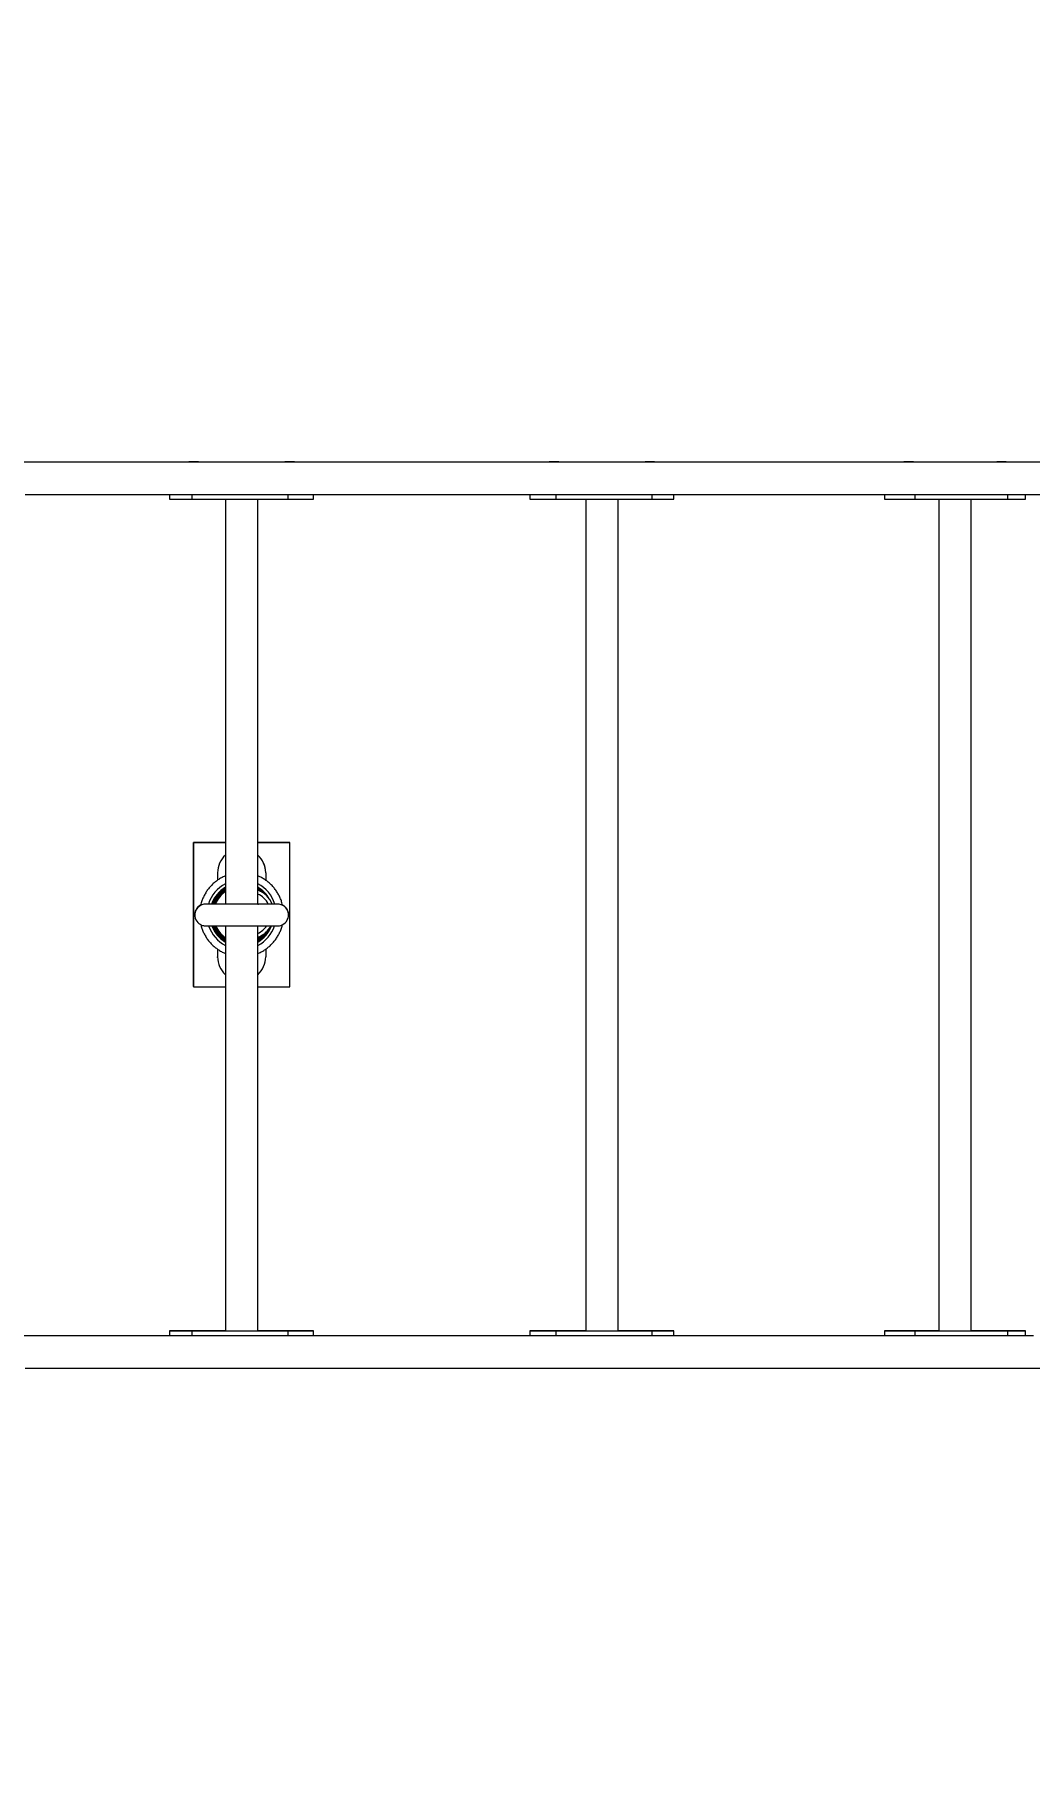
# Model space of a CAD drawing. Header units: millimetres. Extents: x 10665 to 29906, y -6125 to 7364.
# Drawn here: x 15953 to 16781, y 731 to 2166 of the extents above; entities that cross this region are included whole.
import ezdxf

# ---------------------------------------------------------------- set-up
doc = ezdxf.new("R2010")
doc.units = ezdxf.units.MM
for name, color, linetype in [('DIKOM_ОБЪЕКТ', 7, 'Continuous'), ('DIKOM_РАЗМЕР_ЗОНА', 7, 'Continuous'), ('DIKOM_РАЗМЕР_ОБЪЕКТА', 7, 'Continuous')]:
    doc.layers.add(name, color=color, linetype=linetype)
doc.styles.add('style1', font='arial.ttf', dxfattribs={"width": 0.8})
doc.dimstyles.new('1-50', dxfattribs={"dimtxt": 300, "dimasz": 200, "dimexe": 100, "dimexo": 0, "dimgap": 100, "dimtad": 1, "dimdec": 0, "dimtxsty": 'style1', "dimcen": 0, "dimclrd": 7, "dimclre": 7, "dimadec": 1, "dimazin": 2, "dimtfac": 1, "dimtdec": 0, "dimtmove": 1, "dimatfit": 3, "dimfxl": 0, "dimlwd": 25, "dimlwe": 18, "dimarcsym": 0})

# ---------------------------------------------------------------- blocks, each defined once
blk = doc.blocks.new('*D16')
at = {"layer": 'Defpoints', "color": 0, "transparency": 16777216}
for p in [(12665, 4926.5), (12665, 1146.9), (26947.7, -1821.9)]:
    blk.add_point(p, dxfattribs=at)
at = {"layer": 'DIKOM_РАЗМЕР_ОБЪЕКТА', "color": 7, "lineweight": 18, "transparency": 16777216}
for p, q in [((12665, 1146.9), (12665, 5026.5)), ((26947.7, -1821.9), (26947.7, 5026.5))]:
    blk.add_line(p, q, dxfattribs=at)
at = {"layer": 'DIKOM_РАЗМЕР_ОБЪЕКТА', "color": 7, "lineweight": 25, "transparency": 16777216}
blk.add_line((26747.7, 4926.5), (12865, 4926.5), dxfattribs=at)
at = {"layer": 'DIKOM_РАЗМЕР_ОБЪЕКТА', "color": 7, "transparency": 16777216}
for points in [[(12865, 4959.9), (12865, 4893.2), (12665, 4926.5)], [(26747.7, 4959.9), (26747.7, 4893.2), (26947.7, 4926.5)]]:
    blk.add_solid(points, dxfattribs=at)
at = {"layer": 'DIKOM_РАЗМЕР_ОБЪЕКТА', "color": 0, "transparency": 16777216, "insert": (21497, 5179.8), "char_height": 300, "attachment_point": 5, "style": 'style1'}
blk.add_mtext('14300', dxfattribs=at)
blk = doc.blocks.new('*D14')
at = {"layer": 'Defpoints', "color": 0, "transparency": 16777216}
for p in [(28947.7, 6914), (10665, 1629.9), (28947.7, -1535.4)]:
    blk.add_point(p, dxfattribs=at)
at = {"layer": 'DIKOM_РАЗМЕР_ЗОНА', "color": 7, "lineweight": 18, "transparency": 16777216}
for p, q in [((10665, 1629.9), (10665, 7014)), ((28947.7, -1535.4), (28947.7, 7014))]:
    blk.add_line(p, q, dxfattribs=at)
at = {"layer": 'DIKOM_РАЗМЕР_ЗОНА', "color": 7, "lineweight": 25, "transparency": 16777216}
blk.add_line((10865, 6914), (28747.7, 6914), dxfattribs=at)
at = {"layer": 'DIKOM_РАЗМЕР_ЗОНА', "color": 7, "transparency": 16777216}
for points in [[(10865, 6947.4), (10865, 6880.7), (10665, 6914)], [(28747.7, 6947.4), (28747.7, 6880.7), (28947.7, 6914)]]:
    blk.add_solid(points, dxfattribs=at)
at = {"layer": 'DIKOM_РАЗМЕР_ЗОНА', "color": 0, "transparency": 16777216, "insert": (21431.5, 7167.3), "char_height": 300, "attachment_point": 5, "style": 'style1'}
blk.add_mtext('18300', dxfattribs=at)

msp = doc.modelspace()

# ---------------------------------------------------------------- linework, layer by layer
at = {"layer": 'DIKOM_ОБЪЕКТ', "color": 7, "linetype": 'Continuous', "lineweight": 15}
for p, q in [((16065.7, 1783.1), (16065.7, 1779.1)), ((16084.2, 1783.1), (16084.2, 1779.1)), ((16084.2, 1779.1), (16163.9, 1779.1)), ((16112.1, 1779.1), (16112.1, 1442.1)), ((16139.1, 1442.1), (16139.1, 1779.1)), ((16163.9, 1783.1), (16163.9, 1779.1)), ((16185.5, 1779.1), (16185.5, 1783.1)), ((16365.5, 1783.1), (16365.5, 1779.1)), ((16387.1, 1783.1), (16387.1, 1779.1)), ((16387.1, 1779.1), (16466.8, 1779.1)), ((16411.9, 1779.1), (16411.9, 1087.1)), ((16438.9, 1087.1), (16438.9, 1779.1)), ((16466.8, 1783.1), (16466.8, 1779.1)), ((16485.2, 1779.1), (16485.2, 1783.1)), ((16660.5, 1783.1), (16660.5, 1779.1)), ((16685.6, 1783.1), (16685.6, 1779.1)), ((16685.6, 1779.1), (16762.9, 1779.1)), ((16705.6, 1779.1), (16705.6, 1087.1)), ((16732.6, 1087.1), (16732.6, 1779.1)), ((16762.9, 1783.1), (16762.9, 1779.1)), ((16777.8, 1779.1), (16777.8, 1783.1)), ((16085.6, 1373.5), (16085.6, 1493.5)), ((16085.6, 1493.5), (16112.1, 1493.5)), ((16085.6, 1373.5), (16085.6, 1493.5)), ((16085.6, 1493.5), (16085.6, 1493.5)), ((16085.6, 1493.5), (16112.1, 1493.5)), ((16085.6, 1493.4), (16085.6, 1373.4)), ((16112.1, 1493.4), (16085.6, 1493.4)), ((16085.6, 1493.4), (16085.6, 1493.4)), ((16112.1, 1493.4), (16085.6, 1493.4)), ((16085.6, 1493.4), (16085.6, 1373.4)), ((16139.1, 1493.5), (16165.6, 1493.5)), ((16139.1, 1493.5), (16165.6, 1493.5)), ((16165.6, 1493.4), (16139.1, 1493.4)), ((16165.6, 1493.4), (16139.1, 1493.4)), ((16165.6, 1493.5), (16165.6, 1493.4)), ((16165.6, 1493.5), (16165.6, 1493.5)), ((16165.6, 1373.4), (16165.6, 1493.4)), ((16165.6, 1493.4), (16165.6, 1493.4)), ((16105.6, 1468.2), (16105.6, 1468.2)), ((16105.6, 1468.2), (16105.6, 1462.1)), ((16105.6, 1468.2), (16105.6, 1462.1)), ((16145.6, 1468.6), (16145.6, 1468.6)), ((16145.6, 1468.2), (16145.6, 1462.1)), ((16112.1, 1424.1), (16112.1, 1087.1)), ((16139.1, 1087.1), (16139.1, 1424.1)), ((16105.6, 1404.7), (16105.6, 1398.2)), ((16105.6, 1404.7), (16105.6, 1398.2)), ((16105.6, 1398.2), (16105.6, 1398.2)), ((16105.6, 1397.8), (16105.6, 1398.2)), ((16105.6, 1397.8), (16105.6, 1397.8)), ((16145.6, 1404.7), (16145.6, 1398.2)), ((16085.6, 1373.5), (16085.6, 1373.5)), ((16085.6, 1373.5), (16085.6, 1373.5)), ((16085.6, 1373.4), (16112.1, 1373.4)), ((16085.6, 1373.4), (16085.6, 1373.4)), ((16139.1, 1373.4), (16165.6, 1373.4)), ((16065.7, 1087.1), (16065.7, 1083.1)), ((16084.2, 1087.1), (16163.9, 1087.1)), ((16084.2, 1087.1), (16084.2, 1083.1)), ((16084.2, 1083.1), (16163.9, 1083.1)), ((16112.1, 1087.1), (16087.3, 1087.1)), ((16167.1, 1087.1), (16139.1, 1087.1)), ((16163.9, 1087.1), (16163.9, 1083.1)), ((16185.5, 1083.1), (16185.5, 1087.1)), ((16365.5, 1087.1), (16365.5, 1083.1)), ((16411.9, 1087.1), (16383.9, 1087.1)), ((16387.1, 1087.1), (16387.1, 1083.1)), ((16387.1, 1087.1), (16466.8, 1087.1)), ((16387.1, 1083.1), (16466.8, 1083.1)), ((16463.6, 1087.1), (16438.9, 1087.1)), ((16466.8, 1087.1), (16466.8, 1083.1)), ((16485.2, 1083.1), (16485.2, 1087.1)), ((16660.5, 1087.1), (16660.5, 1083.1)), ((16705.6, 1087.1), (16675.3, 1087.1)), ((16685.6, 1087.1), (16762.9, 1087.1)), ((16685.6, 1087.1), (16685.6, 1083.1)), ((16685.6, 1083.1), (16762.9, 1083.1)), ((16752.6, 1087.1), (16732.6, 1087.1)), ((16762.9, 1087.1), (16762.9, 1083.1)), ((16777.8, 1083.1), (16777.8, 1087.1))]:
    msp.add_line(p, q, dxfattribs=at)
at = {"layer": 'DIKOM_ОБЪЕКТ', "color": 7, "linetype": 'Continuous', "lineweight": 15, "flags": 128}
for points in [[(15933.1, 1810.1), (15956.3, 1810.1), (15979.7, 1810.1), (16003.1, 1810.1), (16026.5, 1810.1), (16050.1, 1810.1), (16073.7, 1810.1), (16097.3, 1810.1), (16121, 1810.1), (16144.7, 1810.1), (16168.4, 1810.1), (16192.2, 1810.1), (16215.9, 1810.1), (16239.7, 1810.1), (16263.5, 1810.1), (16287.3, 1810.1), (16311.1, 1810.1), (16334.9, 1810.1), (16358.7, 1810.1), (16382.5, 1810.1), (16406.2, 1810.1), (16429.9, 1810.1), (16453.6, 1810.1), (16477.2, 1810.1), (16500.8, 1810.1), (16524.3, 1810.1), (16547.8, 1810.1), (16571.2, 1810.1), (16594.5, 1810.1), (16617.8, 1810.1), (16641, 1810.1), (16664.1, 1810.1), (16687.1, 1810.1), (16710, 1810.1), (16732.8, 1810.1), (16755.6, 1810.1), (16778.2, 1810.1), (16800.6, 1810.1)], [(15945.5, 1810.1), (15969.6, 1810.1), (15993.9, 1810.1), (16018.2, 1810.1), (16042.5, 1810.1), (16066.9, 1810.1), (16091.3, 1810.1), (16115.8, 1810.1), (16140.3, 1810.1), (16164.8, 1810.1), (16189.4, 1810.1), (16214, 1810.1), (16238.5, 1810.1), (16263.1, 1810.1), (16287.7, 1810.1), (16312.3, 1810.1), (16336.9, 1810.1), (16361.5, 1810.1), (16386, 1810.1), (16410.6, 1810.1), (16435.1, 1810.1), (16459.5, 1810.1), (16484, 1810.1), (16508.4, 1810.1), (16532.7, 1810.1), (16557, 1810.1), (16581.2, 1810.1), (16605.4, 1810.1), (16629.5, 1810.1), (16653.5, 1810.1), (16677.5, 1810.1), (16701.4, 1810.1), (16725.2, 1810.1), (16748.9, 1810.1), (16772.5, 1810.1), (16796, 1810.1)], [(16089.7, 1810.1), (16089.6, 1810.1), (16089, 1810.1), (16088.2, 1810.1), (16087.2, 1810.1), (16086, 1810.1), (16084.8, 1810.1), (16083.7, 1810.1), (16082.8, 1810.1), (16082.1, 1810.1), (16081.8, 1810.1), (16081.8, 1810.1), (16082.1, 1810.1), (16082.8, 1810.1), (16083.7, 1810.1), (16084.8, 1810.1), (16086, 1810.1), (16087.2, 1810.1), (16088.2, 1810.1), (16089, 1810.1), (16089.6, 1810.1), (16089.7, 1810.1)], [(16169.5, 1810.1), (16169.3, 1810.1), (16168.8, 1810.1), (16168, 1810.1), (16166.9, 1810.1), (16165.8, 1810.1), (16164.6, 1810.1), (16163.5, 1810.1), (16162.5, 1810.1), (16161.9, 1810.1), (16161.5, 1810.1), (16161.5, 1810.1), (16161.9, 1810.1), (16162.5, 1810.1), (16163.5, 1810.1), (16164.6, 1810.1), (16165.8, 1810.1), (16166.9, 1810.1), (16168, 1810.1), (16168.8, 1810.1), (16169.3, 1810.1), (16169.5, 1810.1)], [(16389.5, 1810.1), (16389.3, 1810.1), (16388.8, 1810.1), (16388, 1810.1), (16386.9, 1810.1), (16385.8, 1810.1), (16384.6, 1810.1), (16383.5, 1810.1), (16382.5, 1810.1), (16381.9, 1810.1), (16381.5, 1810.1), (16381.5, 1810.1), (16381.9, 1810.1), (16382.5, 1810.1), (16383.5, 1810.1), (16384.6, 1810.1), (16385.8, 1810.1), (16386.9, 1810.1), (16388, 1810.1), (16388.8, 1810.1), (16389.3, 1810.1), (16389.5, 1810.1)], [(16469.2, 1810.1), (16469, 1810.1), (16468.5, 1810.1), (16467.7, 1810.1), (16466.7, 1810.1), (16465.5, 1810.1), (16464.3, 1810.1), (16463.2, 1810.1), (16462.3, 1810.1), (16461.6, 1810.1), (16461.3, 1810.1), (16461.3, 1810.1), (16461.6, 1810.1), (16462.3, 1810.1), (16463.2, 1810.1), (16464.3, 1810.1), (16465.5, 1810.1), (16466.7, 1810.1), (16467.7, 1810.1), (16468.5, 1810.1), (16469, 1810.1), (16469.2, 1810.1)], [(16684.5, 1810.1), (16684.3, 1810.1), (16683.8, 1810.1), (16683, 1810.1), (16681.9, 1810.1), (16680.8, 1810.1), (16679.6, 1810.1), (16678.5, 1810.1), (16677.6, 1810.1), (16676.9, 1810.1), (16676.5, 1810.1), (16676.5, 1810.1), (16676.9, 1810.1), (16677.6, 1810.1), (16678.5, 1810.1), (16679.6, 1810.1), (16680.8, 1810.1), (16681.9, 1810.1), (16683, 1810.1), (16683.8, 1810.1), (16684.3, 1810.1), (16684.5, 1810.1)], [(16761.8, 1810.1), (16761.6, 1810.1), (16761.1, 1810.1), (16760.3, 1810.1), (16759.2, 1810.1), (16758.1, 1810.1), (16756.9, 1810.1), (16755.8, 1810.1), (16754.8, 1810.1), (16754.2, 1810.1), (16753.8, 1810.1), (16753.8, 1810.1), (16754.2, 1810.1), (16754.8, 1810.1), (16755.8, 1810.1), (16756.9, 1810.1), (16758.1, 1810.1), (16759.2, 1810.1), (16760.3, 1810.1), (16761.1, 1810.1), (16761.6, 1810.1), (16761.8, 1810.1)], [(15945.5, 1783.1), (15969.6, 1783.1), (15993.9, 1783.1), (16018.2, 1783.1), (16042.5, 1783.1), (16066.9, 1783.1), (16091.3, 1783.1), (16115.8, 1783.1), (16140.3, 1783.1), (16164.8, 1783.1), (16189.4, 1783.1), (16214, 1783.1), (16238.5, 1783.1), (16263.1, 1783.1), (16287.7, 1783.1), (16312.3, 1783.1), (16336.9, 1783.1), (16361.5, 1783.1), (16386, 1783.1), (16410.6, 1783.1), (16435.1, 1783.1), (16459.5, 1783.1), (16484, 1783.1), (16508.4, 1783.1), (16532.7, 1783.1), (16557, 1783.1), (16581.2, 1783.1), (16605.4, 1783.1), (16629.5, 1783.1), (16653.5, 1783.1), (16677.5, 1783.1), (16701.4, 1783.1), (16725.2, 1783.1), (16748.9, 1783.1), (16772.5, 1783.1), (16796, 1783.1)], [(16065.7, 1779.1), (16065.9, 1779.1), (16066.4, 1779.1), (16067.3, 1779.1), (16068.5, 1779.1), (16070.1, 1779.1), (16071.9, 1779.1), (16074, 1779.1), (16076.3, 1779.1), (16078.8, 1779.1), (16081.5, 1779.1), (16084.2, 1779.1)], [(16163.9, 1779.1), (16166.6, 1779.1), (16169.3, 1779.1), (16172, 1779.1), (16174.5, 1779.1), (16176.8, 1779.1), (16179, 1779.1), (16180.9, 1779.1), (16182.5, 1779.1), (16183.7, 1779.1), (16184.7, 1779.1), (16185.3, 1779.1), (16185.5, 1779.1), (16185.5, 1779.1)], [(16365.5, 1779.1), (16365.5, 1779.1), (16365.7, 1779.1), (16366.3, 1779.1), (16367.2, 1779.1), (16368.5, 1779.1), (16370.1, 1779.1), (16372, 1779.1), (16374.1, 1779.1), (16376.5, 1779.1), (16379, 1779.1), (16381.6, 1779.1), (16384.3, 1779.1), (16387.1, 1779.1)], [(16466.8, 1779.1), (16469.5, 1779.1), (16472.1, 1779.1), (16474.6, 1779.1), (16476.9, 1779.1), (16479, 1779.1), (16480.9, 1779.1), (16482.4, 1779.1), (16483.7, 1779.1), (16484.5, 1779.1), (16485.1, 1779.1), (16485.2, 1779.1)], [(16660.5, 1779.1), (16660.5, 1779.1), (16660.9, 1779.1), (16661.6, 1779.1), (16662.6, 1779.1), (16664, 1779.1), (16665.7, 1779.1), (16667.7, 1779.1), (16669.9, 1779.1), (16672.3, 1779.1), (16674.9, 1779.1), (16677.5, 1779.1), (16680.2, 1779.1), (16683, 1779.1), (16685.6, 1779.1)], [(16762.9, 1779.1), (16765.5, 1779.1), (16768, 1779.1), (16770.2, 1779.1), (16772.2, 1779.1), (16774, 1779.1), (16775.4, 1779.1), (16776.5, 1779.1), (16777.3, 1779.1), (16777.7, 1779.1), (16777.8, 1779.1)], [(16141.3, 1452.8), (16140.8, 1453.2), (16139.1, 1454.4)], [(16139.1, 1454.4), (16140.8, 1453.2), (16141.2, 1452.9)], [(16112.1, 1442.1), (16109.5, 1442.1), (16107, 1442.1), (16104.6, 1442.1), (16102.6, 1442.1), (16100.7, 1442.1), (16099.1, 1442.1), (16097.8, 1442.1), (16096.8, 1442.1), (16096.1, 1442.1), (16095.7, 1442.1), (16095.6, 1442.1), (16095.5, 1442.1), (16095.4, 1442.1), (16095.3, 1442.1), (16095, 1442.1), (16094.2, 1442), (16092.6, 1441.6), (16091.5, 1441.1), (16090.2, 1440.3), (16089.2, 1439.4), (16088.2, 1438.3), (16087.5, 1437), (16086.9, 1435.5), (16086.6, 1433.9), (16086.7, 1432.2), (16087, 1430.6), (16087.5, 1429.2), (16088.3, 1427.9), (16089.1, 1426.9), (16090.1, 1426), (16091, 1425.4), (16092, 1424.9), (16092.9, 1424.5), (16093.8, 1424.3), (16094.5, 1424.2), (16095, 1424.1), (16095.3, 1424.1), (16095.4, 1424.1), (16095.5, 1424.1), (16095.5, 1424.1), (16095.5, 1424.1), (16095.6, 1424.1), (16095.7, 1424.1), (16096, 1424.1), (16096.7, 1424.1), (16097.7, 1424.1), (16099, 1424.1), (16100.6, 1424.1), (16102.4, 1424.1), (16104.5, 1424.1), (16106.8, 1424.1), (16109.2, 1424.1), (16111.9, 1424.1), (16114.7, 1424.1), (16117.6, 1424.1), (16120.6, 1424.1), (16123.7, 1424.1), (16126.8, 1424.1), (16129.8, 1424.1), (16132.9, 1424.1), (16135.8, 1424.1), (16138.6, 1424.1), (16141.3, 1424.1), (16143.9, 1424.1), (16146.2, 1424.1), (16148.3, 1424.1), (16150.2, 1424.1), (16151.9, 1424.1), (16153.2, 1424.1), (16154.3, 1424.1), (16155, 1424.1), (16155.5, 1424.1), (16155.6, 1424.1), (16155.7, 1424.1), (16155.7, 1424.1), (16155.8, 1424.1), (16155.9, 1424.1), (16156.4, 1424.2), (16157, 1424.2), (16158.2, 1424.5), (16159.2, 1424.9), (16160.7, 1425.7), (16161.8, 1426.6), (16162.8, 1427.7), (16163.6, 1429), (16164.2, 1430.4), (16164.5, 1432), (16164.6, 1433.7), (16164.3, 1435.4), (16163.8, 1436.8), (16163.1, 1438.1), (16162.3, 1439.2), (16161.3, 1440.1), (16160.4, 1440.8), (16159.4, 1441.3), (16158.5, 1441.7), (16157.6, 1441.9), (16156.9, 1442), (16156.3, 1442.1), (16155.9, 1442.1), (16155.8, 1442.1), (16155.8, 1442.1), (16155.7, 1442.1), (16155.7, 1442.1), (16155.6, 1442.1), (16155.6, 1442.1), (16155.2, 1442.1), (16154.6, 1442.1), (16153.6, 1442.1), (16152.3, 1442.1), (16150.8, 1442.1), (16149, 1442.1), (16146.9, 1442.1), (16146, 1442.1), (16146, 1442.1)], [(16139.1, 1414.1), (16139.2, 1414.2), (16140.7, 1415.3)], [(15890.5, 1083.1), (15909.9, 1083.1), (15933.1, 1083.1), (15956.3, 1083.1), (15979.7, 1083.1), (16003.1, 1083.1), (16026.5, 1083.1), (16050.1, 1083.1), (16065.7, 1083.1)], [(16087.3, 1087.1), (16084.6, 1087.1), (16081.9, 1087.1), (16079.2, 1087.1), (16076.7, 1087.1), (16074.4, 1087.1), (16072.2, 1087.1), (16070.3, 1087.1), (16068.8, 1087.1), (16067.5, 1087.1), (16066.5, 1087.1), (16065.9, 1087.1), (16065.7, 1087.1), (16065.9, 1087.1), (16066.4, 1087.1), (16067.3, 1087.1), (16068.5, 1087.1), (16070.1, 1087.1), (16071.9, 1087.1), (16074, 1087.1), (16076.3, 1087.1), (16078.8, 1087.1), (16081.5, 1087.1), (16084.2, 1087.1)], [(16065.7, 1083.1), (16065.9, 1083.1), (16066.4, 1083.1), (16067.3, 1083.1), (16068.5, 1083.1), (16070.1, 1083.1), (16071.9, 1083.1), (16074, 1083.1), (16076.3, 1083.1), (16078.8, 1083.1), (16081.5, 1083.1), (16084.2, 1083.1)], [(16086, 1087.1), (16084.9, 1087.1), (16083.7, 1087.1), (16082.8, 1087.1), (16082.1, 1087.1), (16081.8, 1087.1), (16081.8, 1087.1), (16082.1, 1087.1), (16082.8, 1087.1), (16083.7, 1087.1), (16084.8, 1087.1), (16086, 1087.1), (16087.2, 1087.1), (16088.2, 1087.1), (16089, 1087.1), (16089.5, 1087.1), (16089.7, 1087.1), (16089.6, 1087.1), (16089, 1087.1), (16088.2, 1087.1), (16087.2, 1087.1), (16086, 1087.1)], [(16112.1, 1087.1), (16112.1, 1087.1), (16112.3, 1087.1), (16112.9, 1087.1), (16113.8, 1087.1), (16115, 1087.1), (16116.5, 1087.1), (16118.3, 1087.1), (16120.2, 1087.1), (16122.3, 1087.1), (16124.5, 1087.1), (16126.8, 1087.1), (16129, 1087.1), (16131.1, 1087.1), (16133, 1087.1), (16134.8, 1087.1), (16136.3, 1087.1), (16137.5, 1087.1), (16138.4, 1087.1), (16138.9, 1087.1), (16139.1, 1087.1)], [(16165.8, 1087.1), (16164.6, 1087.1), (16163.5, 1087.1), (16162.6, 1087.1), (16161.9, 1087.1), (16161.5, 1087.1), (16161.5, 1087.1), (16161.9, 1087.1), (16162.5, 1087.1), (16163.5, 1087.1), (16164.6, 1087.1), (16165.8, 1087.1), (16166.9, 1087.1), (16168, 1087.1), (16168.8, 1087.1), (16169.3, 1087.1), (16169.5, 1087.1), (16169.3, 1087.1), (16168.8, 1087.1), (16168, 1087.1), (16167, 1087.1), (16165.8, 1087.1)], [(16163.9, 1087.1), (16166.6, 1087.1), (16169.3, 1087.1), (16172, 1087.1), (16174.5, 1087.1), (16176.8, 1087.1), (16179, 1087.1), (16180.9, 1087.1), (16182.5, 1087.1), (16183.7, 1087.1), (16184.7, 1087.1), (16185.3, 1087.1), (16185.5, 1087.1), (16185.3, 1087.1), (16184.8, 1087.1), (16183.9, 1087.1), (16182.7, 1087.1), (16181.1, 1087.1), (16179.3, 1087.1), (16177.2, 1087.1), (16174.9, 1087.1), (16172.4, 1087.1), (16169.8, 1087.1), (16167.1, 1087.1)], [(16163.9, 1083.1), (16166.6, 1083.1), (16169.3, 1083.1), (16172, 1083.1), (16174.5, 1083.1), (16176.8, 1083.1), (16179, 1083.1), (16180.9, 1083.1), (16182.5, 1083.1), (16183.7, 1083.1), (16184.7, 1083.1), (16185.3, 1083.1), (16185.5, 1083.1), (16185.5, 1083.1)], [(16185.5, 1083.1), (16192.2, 1083.1), (16215.9, 1083.1), (16239.7, 1083.1), (16263.5, 1083.1), (16287.3, 1083.1), (16311.1, 1083.1), (16334.9, 1083.1), (16358.7, 1083.1), (16365.5, 1083.1)], [(16383.9, 1087.1), (16381.2, 1087.1), (16378.6, 1087.1), (16376.1, 1087.1), (16373.8, 1087.1), (16371.7, 1087.1), (16369.8, 1087.1), (16368.3, 1087.1), (16367, 1087.1), (16366.2, 1087.1), (16365.6, 1087.1), (16365.5, 1087.1), (16365.7, 1087.1), (16366.3, 1087.1), (16367.2, 1087.1), (16368.5, 1087.1), (16370.1, 1087.1), (16372, 1087.1), (16374.1, 1087.1), (16376.5, 1087.1), (16379, 1087.1), (16381.6, 1087.1), (16384.3, 1087.1), (16387.1, 1087.1)], [(16365.5, 1083.1), (16365.5, 1083.1), (16365.7, 1083.1), (16366.3, 1083.1), (16367.2, 1083.1), (16368.5, 1083.1), (16370.1, 1083.1), (16372, 1083.1), (16374.1, 1083.1), (16376.5, 1083.1), (16379, 1083.1), (16381.6, 1083.1), (16384.3, 1083.1), (16387.1, 1083.1)], [(16385.2, 1087.1), (16384, 1087.1), (16383, 1087.1), (16382.2, 1087.1), (16381.6, 1087.1), (16381.5, 1087.1), (16381.7, 1087.1), (16382.2, 1087.1), (16383, 1087.1), (16384, 1087.1), (16385.2, 1087.1), (16386.4, 1087.1), (16387.5, 1087.1), (16388.4, 1087.1), (16389.1, 1087.1), (16389.4, 1087.1), (16389.4, 1087.1), (16389.1, 1087.1), (16388.4, 1087.1), (16387.5, 1087.1), (16386.3, 1087.1), (16385.2, 1087.1)], [(16411.9, 1087.1), (16412, 1087.1), (16412.6, 1087.1), (16413.5, 1087.1), (16414.7, 1087.1), (16416.2, 1087.1), (16417.9, 1087.1), (16419.9, 1087.1), (16422, 1087.1), (16424.2, 1087.1), (16426.4, 1087.1), (16428.6, 1087.1), (16430.7, 1087.1), (16432.7, 1087.1), (16434.5, 1087.1), (16436, 1087.1), (16437.2, 1087.1), (16438.1, 1087.1), (16438.7, 1087.1), (16438.9, 1087.1), (16438.9, 1087.1)], [(16464.9, 1087.1), (16463.7, 1087.1), (16462.7, 1087.1), (16461.9, 1087.1), (16461.4, 1087.1), (16461.2, 1087.1), (16461.4, 1087.1), (16461.9, 1087.1), (16462.7, 1087.1), (16463.8, 1087.1), (16464.9, 1087.1), (16466.1, 1087.1), (16467.2, 1087.1), (16468.2, 1087.1), (16468.8, 1087.1), (16469.2, 1087.1), (16469.2, 1087.1), (16468.8, 1087.1), (16468.1, 1087.1), (16467.2, 1087.1), (16466.1, 1087.1), (16464.9, 1087.1)], [(16466.8, 1087.1), (16469.5, 1087.1), (16472.1, 1087.1), (16474.6, 1087.1), (16476.9, 1087.1), (16479, 1087.1), (16480.9, 1087.1), (16482.4, 1087.1), (16483.7, 1087.1), (16484.5, 1087.1), (16485.1, 1087.1), (16485.2, 1087.1), (16485, 1087.1), (16484.4, 1087.1), (16483.5, 1087.1), (16482.2, 1087.1), (16480.6, 1087.1), (16478.7, 1087.1), (16476.6, 1087.1), (16474.2, 1087.1), (16471.7, 1087.1), (16469.1, 1087.1), (16466.4, 1087.1), (16463.6, 1087.1)], [(16466.8, 1083.1), (16469.5, 1083.1), (16472.1, 1083.1), (16474.6, 1083.1), (16476.9, 1083.1), (16479, 1083.1), (16480.9, 1083.1), (16482.4, 1083.1), (16483.7, 1083.1), (16484.5, 1083.1), (16485.1, 1083.1), (16485.2, 1083.1)], [(16485.2, 1083.1), (16500.8, 1083.1), (16524.3, 1083.1), (16547.8, 1083.1), (16571.2, 1083.1), (16594.5, 1083.1), (16617.8, 1083.1), (16641, 1083.1), (16660.5, 1083.1)], [(16675.3, 1087.1), (16672.7, 1087.1), (16670.3, 1087.1), (16668.1, 1087.1), (16666, 1087.1), (16664.3, 1087.1), (16662.8, 1087.1), (16661.7, 1087.1), (16661, 1087.1), (16660.6, 1087.1), (16660.5, 1087.1), (16660.9, 1087.1), (16661.6, 1087.1), (16662.6, 1087.1), (16664, 1087.1), (16665.7, 1087.1), (16667.7, 1087.1), (16669.9, 1087.1), (16672.3, 1087.1), (16674.9, 1087.1), (16677.5, 1087.1), (16680.2, 1087.1), (16683, 1087.1), (16685.6, 1087.1)], [(16660.5, 1083.1), (16660.5, 1083.1), (16660.9, 1083.1), (16661.6, 1083.1), (16662.6, 1083.1), (16664, 1083.1), (16665.7, 1083.1), (16667.7, 1083.1), (16669.9, 1083.1), (16672.3, 1083.1), (16674.9, 1083.1), (16677.5, 1083.1), (16680.2, 1083.1), (16683, 1083.1), (16685.6, 1083.1)], [(16679.5, 1087.1), (16678.4, 1087.1), (16677.5, 1087.1), (16676.8, 1087.1), (16676.5, 1087.1), (16676.6, 1087.1), (16677, 1087.1), (16677.7, 1087.1), (16678.6, 1087.1), (16679.7, 1087.1), (16680.9, 1087.1), (16682.1, 1087.1), (16683.1, 1087.1), (16683.9, 1087.1), (16684.4, 1087.1), (16684.5, 1087.1), (16684.3, 1087.1), (16683.7, 1087.1), (16682.9, 1087.1), (16681.8, 1087.1), (16680.6, 1087.1), (16679.5, 1087.1)], [(16705.6, 1087.1), (16705.6, 1087.1), (16705.8, 1087.1), (16706.4, 1087.1), (16707.3, 1087.1), (16708.6, 1087.1), (16710.1, 1087.1), (16711.9, 1087.1), (16713.9, 1087.1), (16716, 1087.1), (16718.2, 1087.1), (16720.4, 1087.1), (16722.6, 1087.1), (16724.7, 1087.1), (16726.7, 1087.1), (16728.4, 1087.1), (16729.9, 1087.1), (16731.1, 1087.1), (16732, 1087.1), (16732.5, 1087.1), (16732.6, 1087.1)], [(16762.9, 1087.1), (16765.5, 1087.1), (16768, 1087.1), (16770.2, 1087.1), (16772.2, 1087.1), (16774, 1087.1), (16775.4, 1087.1), (16776.5, 1087.1), (16777.3, 1087.1), (16777.7, 1087.1), (16777.7, 1087.1), (16777.4, 1087.1), (16776.7, 1087.1), (16775.6, 1087.1), (16774.3, 1087.1), (16772.6, 1087.1), (16770.6, 1087.1), (16768.4, 1087.1), (16766, 1087.1), (16763.4, 1087.1), (16760.7, 1087.1), (16758, 1087.1), (16755.3, 1087.1), (16752.6, 1087.1)], [(16756.7, 1087.1), (16755.7, 1087.1), (16754.7, 1087.1), (16754.1, 1087.1), (16753.8, 1087.1), (16753.8, 1087.1), (16754.2, 1087.1), (16754.9, 1087.1), (16755.9, 1087.1), (16757, 1087.1), (16758.2, 1087.1), (16759.4, 1087.1), (16760.4, 1087.1), (16761.2, 1087.1), (16761.6, 1087.1), (16761.8, 1087.1), (16761.6, 1087.1), (16761, 1087.1), (16760.2, 1087.1), (16759.1, 1087.1), (16757.9, 1087.1), (16756.7, 1087.1)], [(16762.9, 1083.1), (16765.5, 1083.1), (16768, 1083.1), (16770.2, 1083.1), (16772.2, 1083.1), (16774, 1083.1), (16775.4, 1083.1), (16776.5, 1083.1), (16777.3, 1083.1), (16777.7, 1083.1), (16777.8, 1083.1)], [(16777.8, 1083.1), (16778.2, 1083.1), (16784.4, 1083.1)], [(15945.5, 1056.1), (15969.6, 1056.1), (15993.9, 1056.1), (16018.2, 1056.1), (16042.5, 1056.1), (16066.9, 1056.1), (16091.3, 1056.1), (16115.8, 1056.1), (16140.3, 1056.1), (16164.8, 1056.1), (16189.4, 1056.1), (16214, 1056.1), (16238.5, 1056.1), (16263.1, 1056.1), (16287.7, 1056.1), (16312.3, 1056.1), (16336.9, 1056.1), (16361.5, 1056.1), (16386, 1056.1), (16410.6, 1056.1), (16435.1, 1056.1), (16459.5, 1056.1), (16484, 1056.1), (16508.4, 1056.1), (16532.7, 1056.1), (16557, 1056.1), (16581.2, 1056.1), (16605.4, 1056.1), (16629.5, 1056.1), (16653.5, 1056.1), (16677.5, 1056.1), (16701.4, 1056.1), (16725.2, 1056.1), (16748.9, 1056.1), (16772.5, 1056.1), (16796, 1056.1)]]:
    msp.add_lwpolyline(points, dxfattribs=at)
at = {"layer": 'DIKOM_ОБЪЕКТ', "color": 7, "linetype": 'Continuous', "lineweight": 15}
for centre, radius, start, end in [((16125.6, 1468.2), 20, 132.4323, 179.9984), ((16125.6, 1468.2), 20, 132.4342, 179.9964), ((16125.6, 1468.2), 20, 359.9974, 47.5252), ((16125.6, 1468.2), 20, 1.1782, 47.5258), ((16125.6, 1433.4), 29, 117.7616, 162.2913), ((16125.6, 1433.4), 26.5, 120.6283, 160.565), ((16125.6, 1433.4), 25.8, 121.6083, 159.98), ((16125.6, 1433.4), 25.7, 121.606, 160.0014), ((16125.6, 1433.4), 25, 122.6564, 159.3608), ((16125.6, 1433.4), 25, 122.6887, 159.3871), ((16125.6, 1433.4), 24.3, 123.8192, 158.7674), ((16125.6, 1433.4), 24.3, 123.8192, 158.7891), ((16125.6, 1433.4), 23.5, 125.0265, 157.979), ((16125.6, 1433.4), 29, 17.6099, 62.2193), ((16125.6, 1433.4), 26.5, 29.6382, 59.345), ((16125.6, 1433.4), 25.8, 41.8046, 58.3673), ((16131.6, 1434.2), 21, 22.2821, 68.96), ((16131.6, 1434.2), 21, 22.25, 68.9564), ((16131.6, 1434.2), 18, 26.1903, 65.2304), ((16125.6, 1433.4), 29, 198.7004, 242.2391), ((16125.6, 1433.4), 26.5, 200.4971, 239.3788), ((16125.6, 1433.4), 25.8, 201.1107, 238.3918), ((16125.6, 1433.4), 25.8, 201.09, 238.3873), ((16125.6, 1433.4), 25, 201.8358, 237.3365), ((16125.6, 1433.4), 25, 201.715, 237.3027), ((16125.6, 1433.4), 24.3, 202.4592, 236.18), ((16125.6, 1433.4), 24.3, 202.5247, 236.1809), ((16125.6, 1433.4), 23.5, 203.1638, 234.959), ((16131.6, 1434.2), 21, 291.0472, 331.1174), ((16125.6, 1433.4), 29, 297.7811, 341.3788), ((16125.6, 1433.4), 26.5, 300.6469, 339.5759), ((16131.6, 1434.2), 18, 294.7611, 325.5005), ((16125.6, 1433.4), 25.8, 301.6317, 334.7263), ((16125.6, 1433.4), 25.7, 301.6266, 334.7342), ((16125.6, 1433.4), 25, 302.6797, 325.4559), ((16125.6, 1433.4), 25, 302.7154, 325.2212), ((16125.6, 1433.4), 24.3, 303.8444, 317.2054), ((16125.6, 1433.4), 24.3, 303.8481, 317.2017), ((16125.6, 1398.2), 20, 180.0036, 227.5658), ((16125.6, 1398.2), 20, 312.4767, 0.0007)]:
    msp.add_arc(centre, radius, start, end, dxfattribs=at)
for points, knots in [([(16112.1, 1465.6), (16111.7, 1465.5), (16110.3, 1464.9), (16108, 1463.7), (16105.2, 1461.9), (16102.6, 1459.8), (16100.2, 1457.5), (16098, 1455), (16096.1, 1452.3), (16094.4, 1449.4), (16093.1, 1446.4), (16092.1, 1443.6), (16091.7, 1441.8), (16091.5, 1441.1)], [0, 0, 0, 0, 0.03507, 0.135073, 0.235088, 0.335096, 0.435097, 0.535107, 0.635126, 0.735125, 0.83513, 0.935149, 1, 1, 1, 1]), ([(16159.7, 1441.1), (16159.5, 1441.9), (16159.1, 1443.7), (16158.1, 1446.5), (16156.7, 1449.5), (16155, 1452.4), (16153.1, 1455.1), (16150.9, 1457.6), (16148.5, 1459.9), (16145.8, 1462), (16143, 1463.8), (16140.8, 1465), (16139.4, 1465.5), (16139.1, 1465.6)], [0, 0, 0, 0, 0.069274, 0.169274, 0.269268, 0.369262, 0.469265, 0.569257, 0.669257, 0.769261, 0.869259, 0.969248, 1, 1, 1, 1]), ([(16091.6, 1441.4), (16091.3, 1441.3), (16090.5, 1440.9), (16089.5, 1440.1), (16088.5, 1439), (16087.7, 1437.7), (16087, 1436.3), (16086.7, 1435), (16086.7, 1434.3), (16086.7, 1434)], [0, 0, 0, 0, 0.113742, 0.263764, 0.418024, 0.580812, 0.748052, 0.917643, 1, 1, 1, 1]), ([(16155.5, 1442.1), (16155.5, 1442.1), (16155.5, 1442.1), (16155.4, 1442.1), (16155, 1442.1), (16154.2, 1442.1), (16153.1, 1442.1), (16151.7, 1442.1), (16150.1, 1442.1), (16148.1, 1442.1), (16146, 1442.1), (16143.6, 1442.1), (16141, 1442.1), (16138.3, 1442.1), (16135.5, 1442.1), (16132.5, 1442.1), (16129.5, 1442.1), (16126.4, 1442.1), (16123.3, 1442.1), (16120.3, 1442.1), (16117.3, 1442.1), (16114.3, 1442.1), (16111.5, 1442.1), (16108.9, 1442.1), (16106.4, 1442.1), (16104.2, 1442.1), (16102.1, 1442.1), (16100.3, 1442.1), (16098.8, 1442.1), (16097.5, 1442.1), (16096.6, 1442.1), (16096, 1442.1), (16095.7, 1442.1), (16095.7, 1442.1), (16095.7, 1442.1)], [0, 0, 0, 0, 0.007457, 0.027198, 0.057496, 0.090445, 0.123768, 0.157159, 0.190567, 0.223986, 0.257406, 0.290829, 0.324254, 0.357677, 0.391102, 0.424526, 0.457953, 0.491379, 0.524802, 0.558226, 0.591651, 0.62508, 0.658505, 0.69193, 0.725352, 0.758776, 0.7922, 0.825622, 0.859038, 0.892451, 0.925853, 0.959217, 0.98864, 1, 1, 1, 1]), ([(16139.1, 1442.1), (16139.1, 1442.1), (16139.3, 1442.2), (16139.5, 1442.1), (16139.7, 1442.1)], [0, 0, 0, 0, 0.235634, 1, 1, 1, 1]), ([(16146, 1442.1), (16145.7, 1442.1), (16144.8, 1442.1), (16143.4, 1442.1), (16142.1, 1442.1), (16141, 1442.1), (16140.2, 1442.1), (16139.8, 1442.1), (16139.7, 1442.1), (16139.7, 1442.1)], [0, 0, 0, 0, 0.089266, 0.259147, 0.429112, 0.599037, 0.768871, 0.938391, 1, 1, 1, 1]), ([(16164.5, 1434), (16164.5, 1434.3), (16164.5, 1435.2), (16164.1, 1436.6), (16163.4, 1437.9), (16162.6, 1439.1), (16161.7, 1440), (16160.8, 1440.8), (16160.1, 1441.3), (16159.7, 1441.4), (16159.6, 1441.5)], [0, 0, 0, 0, 0.113808, 0.282018, 0.440234, 0.589495, 0.730112, 0.861851, 0.984183, 1, 1, 1, 1]), ([(16091.6, 1425.1), (16091.8, 1424.6), (16092.1, 1423), (16093, 1420.4), (16094.4, 1417.4), (16096.1, 1414.5), (16098, 1411.7), (16100.2, 1409.2), (16102.6, 1406.9), (16105.2, 1404.9), (16108, 1403.1), (16110.3, 1401.8), (16111.7, 1401.3), (16112.1, 1401.1)], [0, 0, 0, 0, 0.047743, 0.149402, 0.251064, 0.352718, 0.454375, 0.556036, 0.657695, 0.759355, 0.861019, 0.962675, 1, 1, 1, 1]), ([(16139.1, 1401.1), (16139.5, 1401.3), (16141, 1401.9), (16143.3, 1403.1), (16146.1, 1404.9), (16148.7, 1407), (16151.1, 1409.3), (16153.3, 1411.9), (16155.2, 1414.6), (16156.8, 1417.5), (16158.2, 1420.5), (16159.1, 1423.1), (16159.5, 1424.6), (16159.6, 1425.1)], [0, 0, 0, 0, 0.041082, 0.142746, 0.244412, 0.34608, 0.447735, 0.549403, 0.651063, 0.752726, 0.854394, 0.956058, 1, 1, 1, 1])]:
    msp.add_open_spline(points, degree=3, knots=knots, dxfattribs=at)

# ---------------------------------------------------------------- dimensions: what is measured, and where the dimension line sits
at = {"layer": 'DIKOM_РАЗМЕР_ЗОНА'}
dim = msp.add_linear_dim(base=(28947.7, 6914), p1=(10665, 1629.9), p2=(28947.7, -1535.4), text='18300', dimstyle='1-50', override={"dimscale": 1, "dimtix": 0, "dimtofl": 1, "dimtmove": 1, "dimatfit": 3}, dxfattribs=at)
dim.commit()
dim.dimension.update_dxf_attribs({"geometry": '*D14', "text_midpoint": (21431.5, 6914), "dimtype": 160})
at = {"layer": 'DIKOM_РАЗМЕР_ОБЪЕКТА'}
dim = msp.add_linear_dim(base=(12665, 4926.5), p1=(26947.7, -1821.9), p2=(12665, 1146.9), angle=180, text='14300', dimstyle='1-50', override={"dimscale": 1, "dimtix": 0, "dimtofl": 1, "dimtmove": 1, "dimatfit": 3}, dxfattribs=at)
dim.commit()
dim.dimension.update_dxf_attribs({"geometry": '*D16', "text_midpoint": (21497, 4926.5), "dimtype": 160})

doc.saveas('drawing.dxf')
